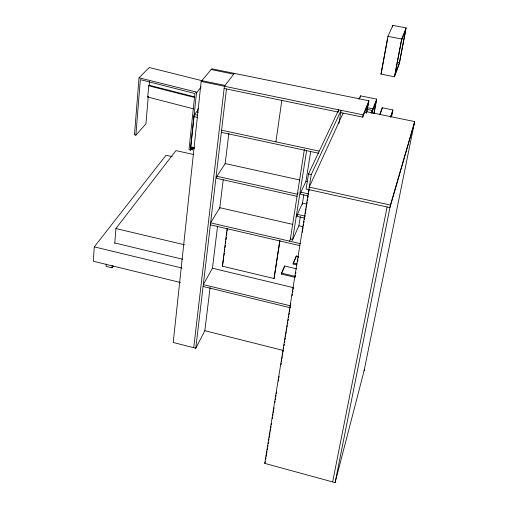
<?xml version="1.0" encoding="UTF-8"?>
<svg xmlns="http://www.w3.org/2000/svg" width="508" height="508" viewBox="0 0 508 508"><rect width="100%" height="100%" fill="white"/><g stroke="black" fill="none" stroke-linecap="round" stroke-linejoin="round"><path stroke-width="0.76" d="M172.193 156.629L166.014 155.264L94.272 246.863L93.332 261.233L180.461 282.512M106.248 264.052L106.083 266.332L112.027 267.786L113.271 266.078M112.027 267.786L112.198 265.5M114.789 243.402L115.9 228.536L175.92 150.609L193.707 154.521M202.432 80.804L149.282 67.507L139.04 77.794L134.474 134.836L135.871 135.211L145.942 123.755L148.253 96.495L147.758 97.028L193.586 108.883M135.871 135.211L140.354 79.623L194.901 93.51L189.014 149.612L190.456 150.006L191.389 148.736M147.758 97.028L148.704 85.788L149.206 85.268L149.53 81.464M193.91 116.529L190.691 147.034L194.488 148.063M190.456 150.006L196.469 93.002L201.111 86.862M191.3 148.736L190.354 150.006L190.97 149.428L191.211 147.091M190.97 149.428L192.405 149.816L192.703 147.009M364.306 112.185L366.579 112.655L368.929 100.774L211.779 68.79L201.162 81.458L173.222 342.468L195.783 348.24L204.838 330.695L210.102 287.464M193.726 347.713L224.396 86.252L234.34 73.381M195.783 348.24L226.466 88.97M299.86 180.01L225.184 163.551L216.91 176.282L216.662 178.346L297.047 196.31M212.401 268.599L217.564 226.155M219.653 208.991L223.209 179.781M225.127 164.059L228.854 133.407M279.921 240.824L274.047 278.536L222.415 266.179L227.178 228.505M223.799 257.016L222.415 266.179M223.996 255.448L224.295 253.098M224.492 251.53L224.79 249.174M224.987 247.606L225.285 245.256M225.482 243.688L225.781 241.332M225.977 239.763L226.276 237.407M226.473 235.839L226.866 232.702M227.07 231.134L227.368 228.784M275.908 141.834L281.826 100.413M274.047 278.536L279.794 240.57M295.091 277.355L281.343 274.079L281.489 273.133L284.607 266.014L296.697 268.878M284.461 266.954L284.607 266.014M304.368 149.396L290.297 239.522L292.544 240.043L298.882 225.781L300.342 216.618M292.544 240.043L306.597 150.692M310.737 151.295L305.956 181.35L300.857 192.214L300.533 194.278L308.051 195.955M302.273 204.489L303.816 194.793M296.831 264.89L293.103 264.008L293.256 263.049L296.259 256L298.552 256.54M338.449 111.328L338.703 109.823L308.496 173.958L306.089 188.995L389.928 207.588L414.223 123.793M296.107 256.953L296.259 256M364.401 369.583L335.102 482.6L264.763 463.372L311.264 174.568L341.135 110.331L338.893 123.546M265.709 459.41L265.963 457.848M266.205 456.336L266.465 454.711M266.719 453.142L266.973 451.58M267.227 450.012L267.475 448.443M267.729 446.881L267.983 445.313M268.237 443.744L268.484 442.182M268.738 440.614L268.992 439.045M269.246 437.483L269.5 435.915M269.748 434.346L270.002 432.778M270.256 431.216L270.542 429.419M270.758 428.079L271.012 426.517M271.266 424.948L271.52 423.38M272.275 418.681L272.529 417.112M272.777 415.55L273.031 413.982M273.285 412.413L273.539 410.851M273.793 409.283L274.041 407.714M274.841 402.755L275.063 401.403M275.304 399.885L275.558 398.316M275.812 396.748L276.06 395.186M276.314 393.617L276.568 392.049M278.333 381.089L278.587 379.52M278.841 377.952L279.095 376.384M280.988 364.636L281.241 363.074M281.489 361.505L281.743 359.937M281.997 358.369L282.251 356.806M282.499 355.238L282.753 353.67M283.007 352.108L283.261 350.539M283.508 348.971L283.762 347.409M284.016 345.84L284.27 344.272M284.524 342.703L284.772 341.141M285.026 339.573L285.28 338.004M285.534 336.442L285.782 334.874M286.036 333.305L286.29 331.743M286.544 330.175L286.791 328.606M287.045 327.044L287.299 325.476M287.553 323.907L287.801 322.339M288.055 320.777L288.309 319.208M288.563 317.64L288.817 316.078M289.065 314.509L289.319 312.941M289.573 311.379L289.827 309.81M290.074 308.242L290.328 306.68M290.582 305.111L290.836 303.543M292.094 295.713L292.348 294.145M292.602 292.576L292.856 291.014M293.11 289.446L293.357 287.877M295.129 276.911L295.377 275.349M295.631 273.78L295.885 272.212M297.65 261.245L297.904 259.683M298.158 258.115L298.412 256.546M302.324 232.27L302.577 230.702M302.832 229.133L303.079 227.565M303.333 226.003L303.587 224.434M303.841 222.866L304.089 221.304M304.343 219.735L304.597 218.167M304.851 216.605L305.098 215.036M305.352 213.468L305.606 211.899M305.86 210.337L306.108 208.769M306.362 207.201L306.616 205.638M306.87 204.07L307.124 202.501M307.372 200.939L307.626 199.371M307.88 197.803L308.134 196.24M308.381 194.672L308.635 193.104M308.889 191.535L309.143 189.973M360.21 97.371L360.477 95.847L376.707 99.143L374.034 113.652M340.277 112.497L362.731 117.132L363.137 114.865L368.929 100.774M366.452 113.379L368.173 103.842M371.818 112.801L372.243 110.458L366.947 109.372M372.174 112.725L372.885 108.833L376.707 99.143M372.262 113.157L372.828 110.077L376.028 101.937L373.932 113.309M380.962 74.098L387.902 36.379L392.849 25.4L406.159 27.921L399.301 63.818L394.475 76.778L380.962 74.098L381.838 71.958M381.521 71.806L387.661 38.437M392.557 26.956L392.849 25.4M381.959 109.296L382.238 107.785L392.906 109.963L391.573 116.884M394.475 76.778L401.657 39.014L406.159 27.921M399.402 62.738L405.632 30.143L401.377 41.065L395.021 74.479L399.402 62.738L397.085 62.287M332.645 481.927L387.09 206.959M335.102 482.6L390.43 205.08L414.668 121.59L366.935 111.779M364.077 370.821L414.668 121.59M390.309 117.431L392.906 109.963M390.792 116.719L392.614 111.481M264.763 463.372L265.328 461.759M379.749 114.459L382.238 107.785M380.016 114.503L381.679 110.039M371.094 113.379L372.243 110.458M362.731 117.132L368.529 102.984M293.103 264.008L295.802 257.658M358.991 99.276L360.477 95.847M281.343 274.079L284.15 267.672M289.566 241.148L290.938 238.1M343.078 113.189L309.245 187.115L390.43 205.08M296.17 216.986L302.482 203.156L306.254 204.006M298.037 192.824L297.37 194.234L216.91 176.282M192.405 149.816L194.253 147.269M194.342 114.681A1.594 0.508 -75.4 0 1 194.507 114.491L197.834 110.319M139.04 77.794L196.742 92.151M387.902 36.379L401.657 39.014M211.138 69.558L233.737 74.162M367.608 107.753L372.885 108.833M201.841 80.645L225.038 85.42M201.162 81.458L363.137 114.865M224.136 88.487L338.322 112.09M221.59 130.188L318.999 151.073M221.336 132.34L318.592 153.232M308.496 173.958L311.264 174.568M305.956 181.35L307.48 181.686M300.857 192.214L308.388 193.885M305.054 216.11L297.364 214.37L297.047 216.395L304.73 218.142M292.843 224.403L219.812 207.696L210.623 222.847L300.272 243.63M298.882 225.781L302.736 226.663M210.388 224.828L299.809 245.599M293.256 263.049L296.99 263.931M115.9 228.536L184.506 244.799M281.489 273.133L295.243 276.403M114.821 242.983L182.658 259.251M293.167 287.604L212.446 268.218L203.321 284.594L290.436 305.81M94.272 246.863L181.959 268.034M203.098 286.468L290.132 307.696M204.838 330.695L283.013 350.393M149.206 85.268L194.456 96.812M148.704 85.788L194.78 97.555M194.507 114.491L197.561 115.291M197.726 117.526L193.739 116.478A1.594 0.508 -75.4 0 1 194.1 115.119M192.627 147.707L194.145 148.12M195.618 92.177L196.469 93.002M197.949 112.592A4.788 4.248 38.2 0 1 198.418 108.236"/></g></svg>
